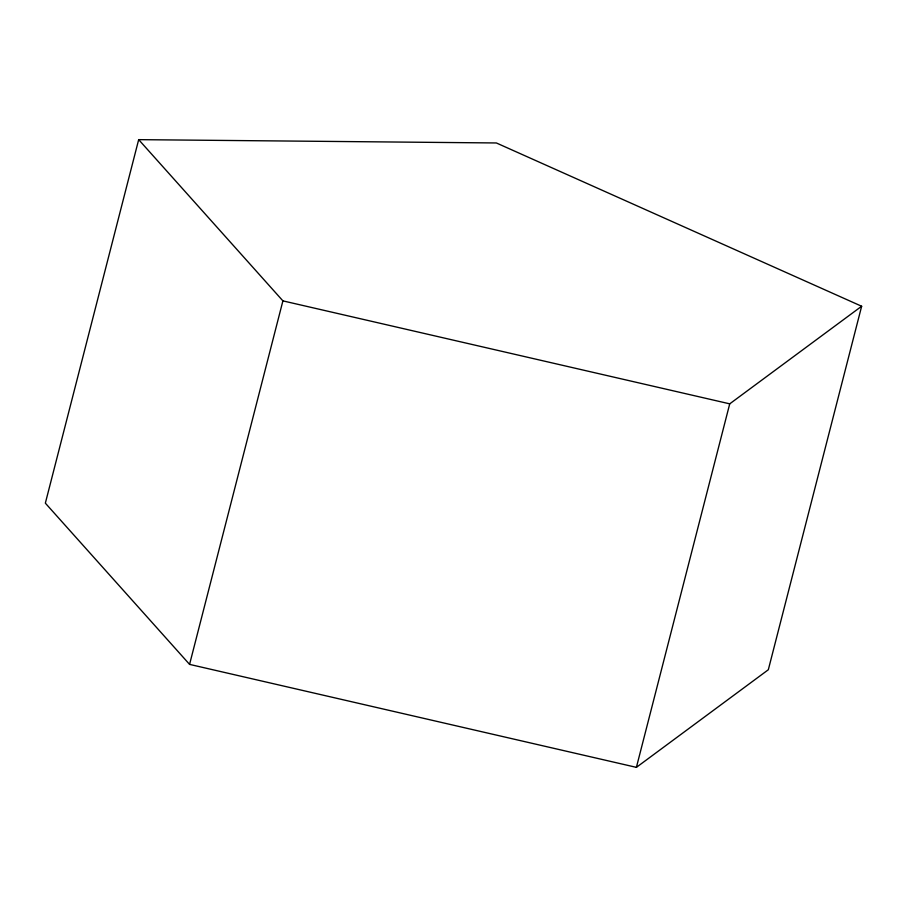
<?xml version="1.0" encoding="UTF-8"?>
<svg xmlns="http://www.w3.org/2000/svg" width="907" height="907" viewBox="0 0 907 907"><rect width="100%" height="100%" fill="white"/><g stroke="black" fill="none" stroke-linecap="round" stroke-linejoin="round"><path stroke-width="1.36" d="M138.68 139.644L45.35 503.158L189.574 664.389L636.397 767.356L768.32 669.751L861.65 306.249L496.367 142.966L138.68 139.644L282.905 300.875L729.727 403.842L861.65 306.249M189.574 664.389L282.905 300.875M636.397 767.356L729.727 403.842"/></g></svg>
